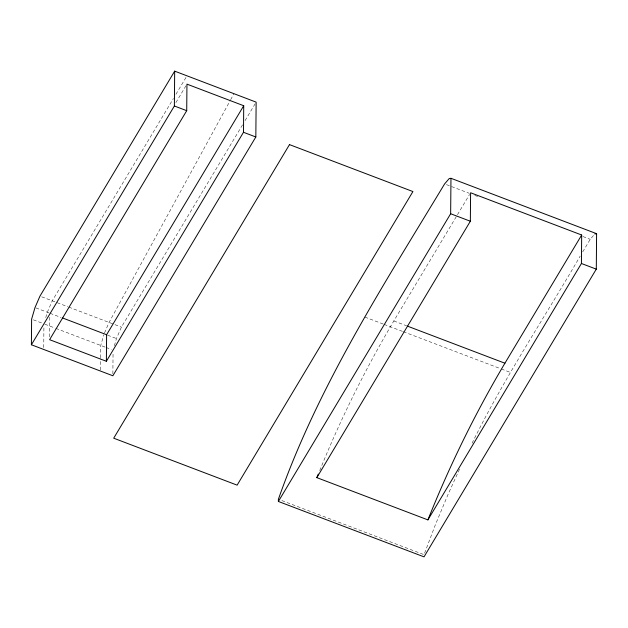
<?xml version="1.0" encoding="UTF-8"?>
<svg xmlns="http://www.w3.org/2000/svg" width="628" height="628" viewBox="0 0 628 628"><rect width="100%" height="100%" fill="white"/><g stroke="black" fill="none" stroke-linecap="round" stroke-linejoin="round"><path stroke-width="0.47" stroke-dasharray="3.14 2.35" d="M43.756 347.574L43.905 327.635M49.628 336.836L49.8 316.92M100.527 370.12L100.621 358.729M100.629 357.787L100.739 345.455L103.863 334.755M112.875 373.864L113.064 352.041M45.75 317.603L47.312 312.249L52.265 300.82L173.414 98.494M114.382 345.69L116.463 338.555L121.416 327.125L242.565 124.799M319.738 470.568C340.611 418.923 365.449 368.887 393.834 320.955L469.595 194.437M104.499 332.981L109.068 322.431L230.186 100.566M459.531 469.202L448.384 493.639L435.4 524.686L424.033 554.665L281.148 500.312M472.099 443.195C503.892 378.472 544.084 318.365 580.209 256.067M230.657 99.703L233.938 93.682M175.926 94.294L186.485 76.663M175.903 102.592L185.943 85.808M245.077 120.6L255.133 103.808M582.713 251.875L590.241 239.315L594.245 234.66M446.437 184.616L469.336 193.322M474.831 195.418L477.578 196.462M582.91 236.528L590.241 239.315M393.834 320.955L406.583 325.806M364.868 317.077L383.19 324.04M384.108 324.393L402.422 331.364M403.341 331.71L500.43 368.644M501.348 368.989L510.509 372.475M41.715 296.809L67.84 306.747M68.758 307.1L121.416 327.125M35.882 307.908L49.141 312.948M50.059 313.301L61.057 317.478M107.647 335.203L116.463 338.555M33.378 319.833L42.17 323.169M44.847 324.189L54.926 328.02M55.837 328.373L105.151 347.127M106.03 347.465L111.321 349.474"/><path stroke-width="0.94" d="M31.4 344.772L31.62 319.157L35.003 307.571L39.956 296.141L174.678 71.145L256.138 102.129L255.832 136.983L112.859 375.764L31.4 344.772L174.38 105.991L174.678 71.145M106.375 361.281L106.611 334.724L243.727 105.732L186.948 84.136L186.72 110.685L49.604 339.685L106.375 361.281L243.491 132.288L243.727 105.732M278.377 501.458L278.4 499.268C317.917 386.503 383.276 285.575 444.6 183.918L449.177 178.595L450.967 178.289L596.6 233.687L596.294 269.145L424.018 556.855L278.377 501.458L450.653 213.748L450.967 178.289M316.826 477.633L470.348 221.237L470.6 192.757L581.677 235.013L581.426 263.493L427.904 519.89L316.826 477.633L318.278 474.101M427.904 519.89C449.515 465.795 475.184 413.31 504.92 363.212L581.677 235.013M594.818 234.001L596.6 233.687M174.38 105.991L186.72 110.685M243.491 132.288L255.832 136.983M450.653 213.748L470.348 221.237M581.426 263.493L596.294 269.145M407.494 326.152L504.92 363.212M62.651 318.004L106.611 334.724M289.492 144.613L113.707 438.195L237.125 485.146L412.918 191.556L289.492 144.613"/></g></svg>
